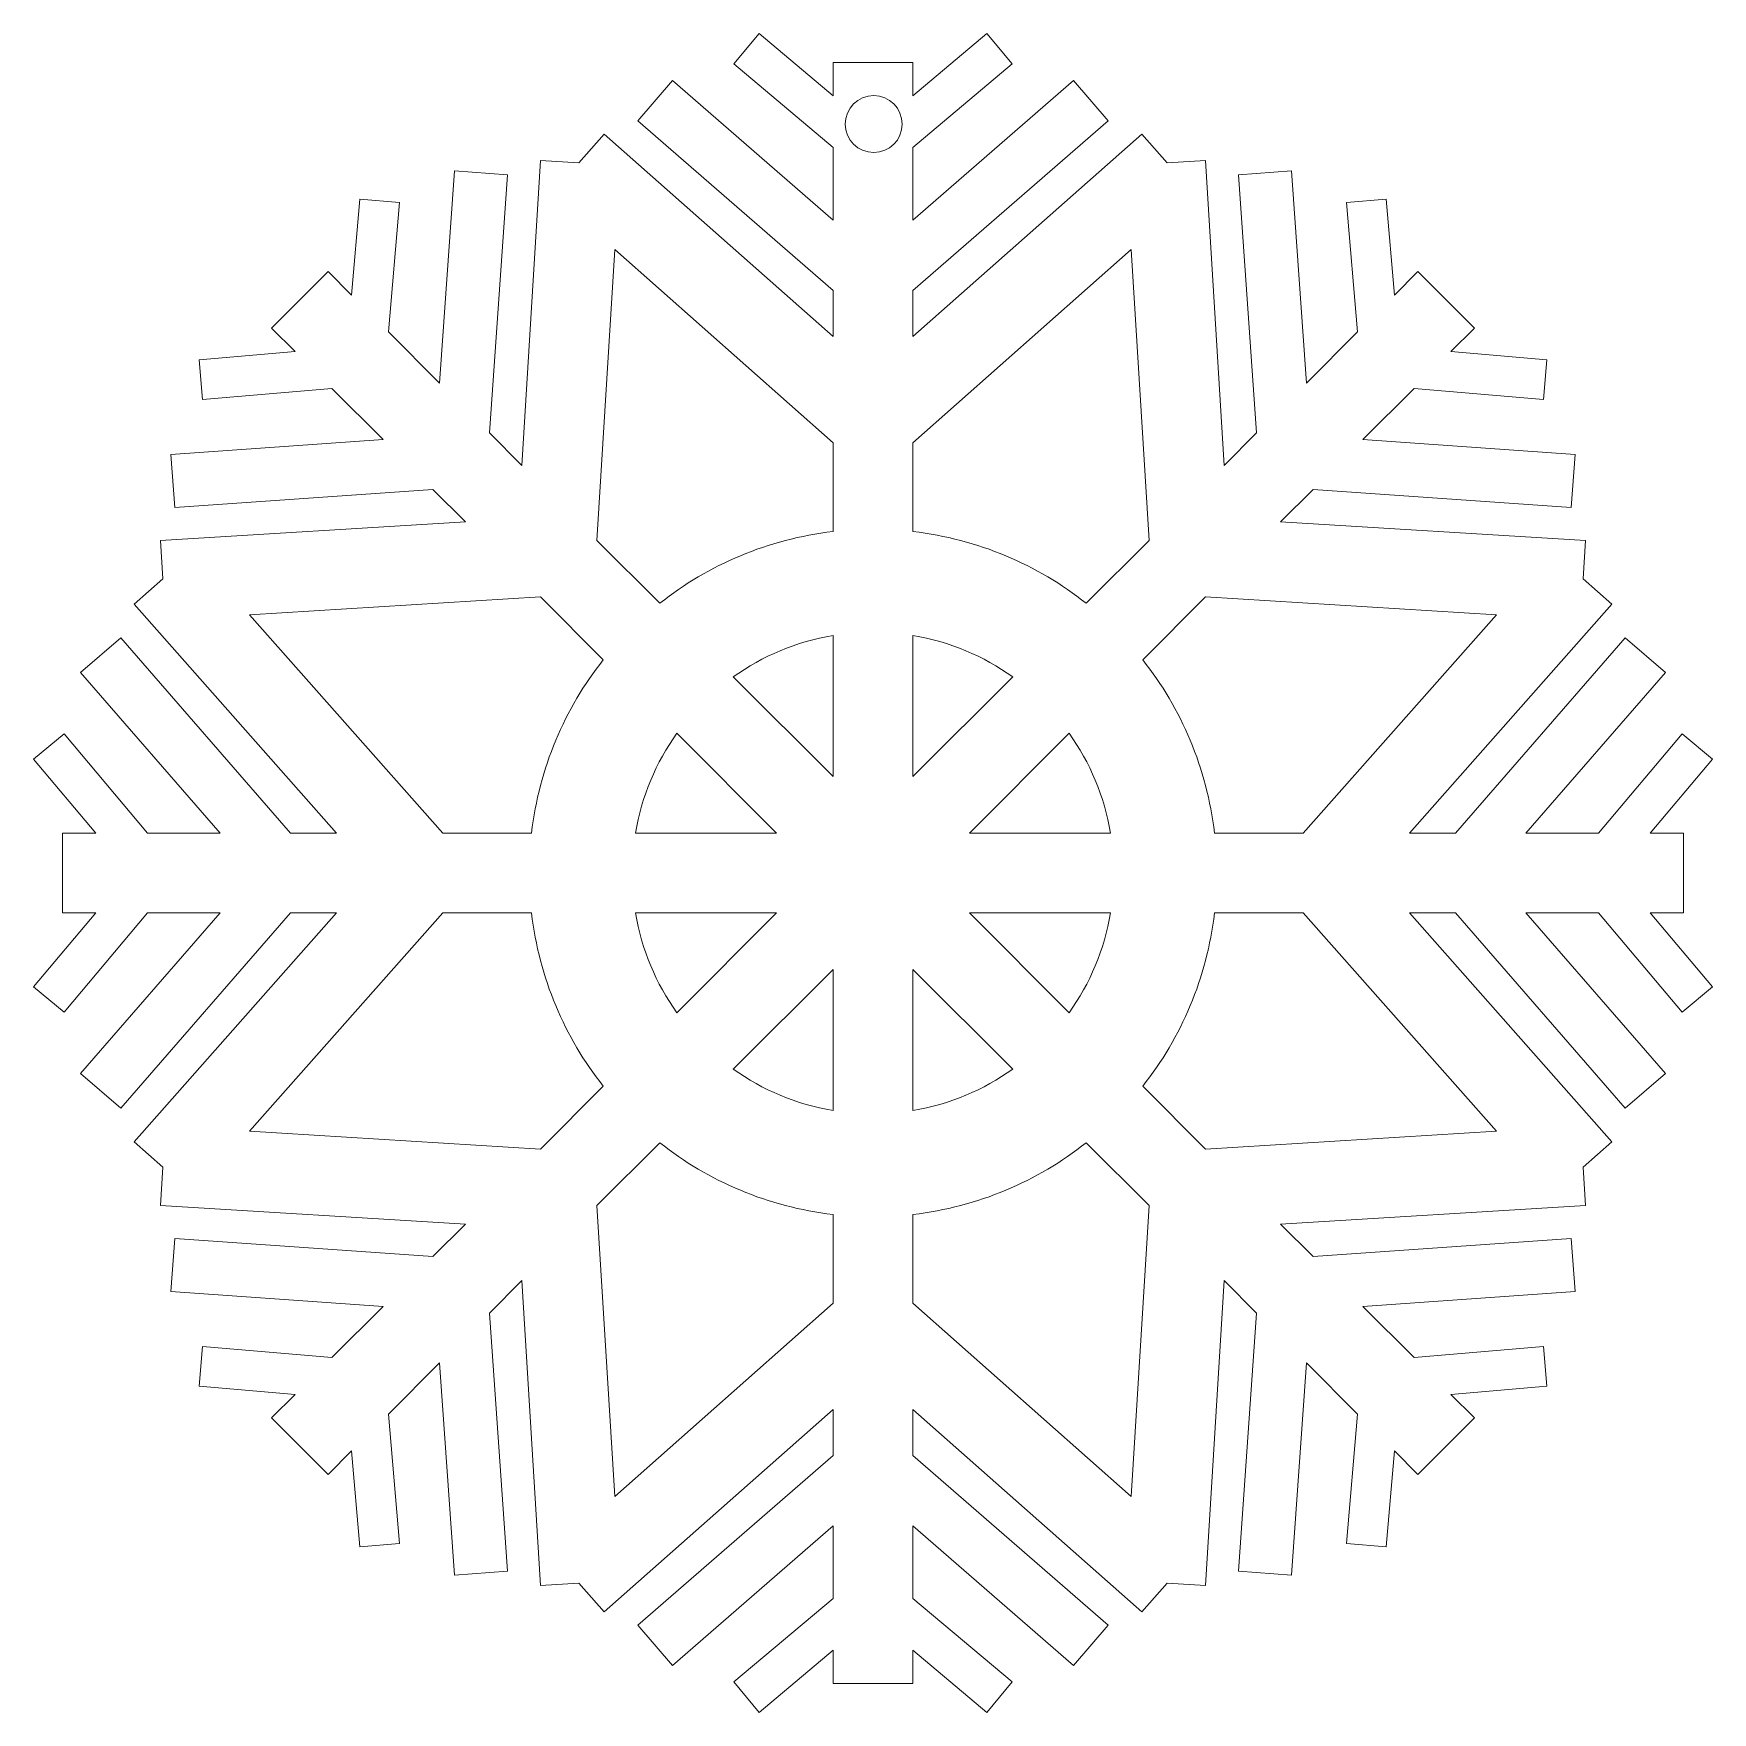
# Model space of a CAD drawing. Header units: millimetres. Extents: x -101 to 99, y -101 to 103.
# Drawn here: x -101.32 to -52.37, y -56.25 to -7.3 of the extents above; entities that cross this region are included whole.
import ezdxf

# ---------------------------------------------------------------- set-up
doc = ezdxf.new("R2010")
doc.units = ezdxf.units.MM
doc.header["$MEASUREMENT"] = 0
doc.layers.add('layer 1', color=7, linetype='Continuous')

msp = doc.modelspace()

# ---------------------------------------------------------------- linework, layer by layer
at = {"layer": 'layer 1', "color": 177, "lineweight": 9}
for points, knots in [([(-78.0112, -8.1391), (-78.0112, -8.1391), (-76.8466, -8.1391), (-76.8466, -8.1391), (-76.8466, -8.1391), (-76.8466, -8.1391), (-75.6821, -8.1391), (-75.6821, -8.1391), (-75.6821, -8.1391), (-75.6821, -8.1391), (-75.6821, -9.1072), (-75.6821, -9.1072), (-75.6821, -9.1072), (-75.6821, -9.1072), (-73.532, -7.2966), (-73.532, -7.2966), (-73.532, -7.2966), (-73.532, -7.2966), (-72.7859, -8.1836), (-72.7859, -8.1836), (-72.7859, -8.1836), (-72.7859, -8.1836), (-75.6821, -10.6225), (-75.6821, -10.6225), (-75.6821, -10.6225), (-75.6821, -10.6225), (-75.6821, -12.7381), (-75.6821, -12.7381), (-75.6821, -12.7381), (-75.6821, -12.7381), (-71.0001, -8.6684), (-71.0001, -8.6684), (-71.0001, -8.6684), (-71.0001, -8.6684), (-69.9872, -9.8391), (-69.9872, -9.8391), (-69.9872, -9.8391), (-69.9872, -9.8391), (-75.6821, -14.7891), (-75.6821, -14.7891), (-75.6821, -14.7891), (-75.6821, -14.7891), (-75.6821, -16.1274), (-75.6821, -16.1274), (-75.6821, -16.1274), (-75.6821, -16.1274), (-69.0088, -10.2255), (-69.0088, -10.2255), (-69.0088, -10.2255), (-69.0088, -10.2255), (-68.2682, -11.0625), (-68.2682, -11.0625), (-68.2682, -11.0625), (-68.2682, -11.0625), (-67.1526, -10.9943), (-67.1526, -10.9943), (-67.1526, -10.9943), (-67.1526, -10.9943), (-66.6072, -19.8864), (-66.6072, -19.8864), (-66.6072, -19.8864), (-66.6072, -19.8864), (-65.6609, -18.9401), (-65.6609, -18.9401), (-65.6609, -18.9401), (-65.6609, -18.9401), (-66.1875, -11.4129), (-66.1875, -11.4129), (-66.1875, -11.4129), (-66.1875, -11.4129), (-64.6435, -11.3014), (-64.6435, -11.3014), (-64.6435, -11.3014), (-64.6435, -11.3014), (-64.2106, -17.4897), (-64.2106, -17.4897), (-64.2106, -17.4897), (-64.2106, -17.4897), (-62.7146, -15.9938), (-62.7146, -15.9938), (-62.7146, -15.9938), (-62.7146, -15.9938), (-63.0379, -12.2213), (-63.0379, -12.2213), (-63.0379, -12.2213), (-63.0379, -12.2213), (-61.8832, -12.1216), (-61.8832, -12.1216), (-61.8832, -12.1216), (-61.8832, -12.1216), (-61.6431, -14.9223), (-61.6431, -14.9223), (-61.6431, -14.9223), (-61.6431, -14.9223), (-60.9586, -14.2378), (-60.9586, -14.2378), (-60.9586, -14.2378), (-60.9586, -14.2378), (-60.1351, -15.0612), (-60.1351, -15.0612), (-60.1351, -15.0612), (-60.1351, -15.0612), (-59.3117, -15.8847), (-59.3117, -15.8847), (-59.3117, -15.8847), (-59.3117, -15.8847), (-59.9962, -16.5692), (-59.9962, -16.5692), (-59.9962, -16.5692), (-59.9962, -16.5692), (-57.1955, -16.8093), (-57.1955, -16.8093), (-57.1955, -16.8093), (-57.1955, -16.8093), (-57.2952, -17.964), (-57.2952, -17.964), (-57.2952, -17.964), (-57.2952, -17.964), (-61.0677, -17.6407), (-61.0677, -17.6407), (-61.0677, -17.6407), (-61.0677, -17.6407), (-62.5636, -19.1367), (-62.5636, -19.1367), (-62.5636, -19.1367), (-62.5636, -19.1367), (-56.3753, -19.5696), (-56.3753, -19.5696), (-56.3753, -19.5696), (-56.3753, -19.5696), (-56.4868, -21.1136), (-56.4868, -21.1136), (-56.4868, -21.1136), (-56.4868, -21.1136), (-64.014, -20.587), (-64.014, -20.587), (-64.014, -20.587), (-64.014, -20.587), (-64.9603, -21.5333), (-64.9603, -21.5333), (-64.9603, -21.5333), (-64.9603, -21.5333), (-56.0682, -22.0786), (-56.0682, -22.0786), (-56.0682, -22.0786), (-56.0682, -22.0786), (-56.1364, -23.1942), (-56.1364, -23.1942), (-56.1364, -23.1942), (-56.1364, -23.1942), (-55.2994, -23.9349), (-55.2994, -23.9349), (-55.2994, -23.9349), (-55.2994, -23.9349), (-61.2013, -30.6082), (-61.2013, -30.6082), (-61.2013, -30.6082), (-61.2013, -30.6082), (-59.863, -30.6082), (-59.863, -30.6082), (-59.863, -30.6082), (-59.863, -30.6082), (-54.913, -24.9133), (-54.913, -24.9133), (-54.913, -24.9133), (-54.913, -24.9133), (-53.7423, -25.9262), (-53.7423, -25.9262), (-53.7423, -25.9262), (-53.7423, -25.9262), (-57.812, -30.6082), (-57.812, -30.6082), (-57.812, -30.6082), (-57.812, -30.6082), (-55.6964, -30.6082), (-55.6964, -30.6082), (-55.6964, -30.6082), (-55.6964, -30.6082), (-53.2575, -27.712), (-53.2575, -27.712), (-53.2575, -27.712), (-53.2575, -27.712), (-52.3705, -28.4581), (-52.3705, -28.4581), (-52.3705, -28.4581), (-52.3705, -28.4581), (-54.1811, -30.6082), (-54.1811, -30.6082), (-54.1811, -30.6082), (-54.1811, -30.6082), (-53.213, -30.6082), (-53.213, -30.6082), (-53.213, -30.6082), (-53.213, -30.6082), (-53.213, -31.7727), (-53.213, -31.7727), (-53.213, -31.7727), (-53.213, -31.7727), (-53.213, -32.9372), (-53.213, -32.9372), (-53.213, -32.9372), (-53.213, -32.9372), (-54.1811, -32.9372), (-54.1811, -32.9372), (-54.1811, -32.9372), (-54.1811, -32.9372), (-52.3705, -35.0873), (-52.3705, -35.0873), (-52.3705, -35.0873), (-52.3705, -35.0873), (-53.2575, -35.8334), (-53.2575, -35.8334), (-53.2575, -35.8334), (-53.2575, -35.8334), (-55.6964, -32.9372), (-55.6964, -32.9372), (-55.6964, -32.9372), (-55.6964, -32.9372), (-57.812, -32.9372), (-57.812, -32.9372), (-57.812, -32.9372), (-57.812, -32.9372), (-53.7423, -37.6192), (-53.7423, -37.6192), (-53.7423, -37.6192), (-53.7423, -37.6192), (-54.913, -38.6321), (-54.913, -38.6321), (-54.913, -38.6321), (-54.913, -38.6321), (-59.863, -32.9372), (-59.863, -32.9372), (-59.863, -32.9372), (-59.863, -32.9372), (-61.2013, -32.9372), (-61.2013, -32.9372), (-61.2013, -32.9372), (-61.2013, -32.9372), (-55.2994, -39.6105), (-55.2994, -39.6105), (-55.2994, -39.6105), (-55.2994, -39.6105), (-56.1364, -40.3512), (-56.1364, -40.3512), (-56.1364, -40.3512), (-56.1364, -40.3512), (-56.0682, -41.4668), (-56.0682, -41.4668), (-56.0682, -41.4668), (-56.0682, -41.4668), (-64.9603, -42.0121), (-64.9603, -42.0121), (-64.9603, -42.0121), (-64.9603, -42.0121), (-64.014, -42.9584), (-64.014, -42.9584), (-64.014, -42.9584), (-64.014, -42.9584), (-56.4868, -42.4318), (-56.4868, -42.4318), (-56.4868, -42.4318), (-56.4868, -42.4318), (-56.3753, -43.9758), (-56.3753, -43.9758), (-56.3753, -43.9758), (-56.3753, -43.9758), (-62.5636, -44.4087), (-62.5636, -44.4087), (-62.5636, -44.4087), (-62.5636, -44.4087), (-61.0677, -45.9047), (-61.0677, -45.9047), (-61.0677, -45.9047), (-61.0677, -45.9047), (-57.2952, -45.5814), (-57.2952, -45.5814), (-57.2952, -45.5814), (-57.2952, -45.5814), (-57.1955, -46.7362), (-57.1955, -46.7362), (-57.1955, -46.7362), (-57.1955, -46.7362), (-59.9962, -46.9762), (-59.9962, -46.9762), (-59.9962, -46.9762), (-59.9962, -46.9762), (-59.3117, -47.6607), (-59.3117, -47.6607), (-59.3117, -47.6607), (-59.3117, -47.6607), (-60.1351, -48.4842), (-60.1351, -48.4842), (-60.1351, -48.4842), (-60.1351, -48.4842), (-60.9586, -49.3076), (-60.9586, -49.3076), (-60.9586, -49.3076), (-60.9586, -49.3076), (-61.6431, -48.6231), (-61.6431, -48.6231), (-61.6431, -48.6231), (-61.6431, -48.6231), (-61.8832, -51.4238), (-61.8832, -51.4238), (-61.8832, -51.4238), (-61.8832, -51.4238), (-63.0379, -51.3241), (-63.0379, -51.3241), (-63.0379, -51.3241), (-63.0379, -51.3241), (-62.7146, -47.5516), (-62.7146, -47.5516), (-62.7146, -47.5516), (-62.7146, -47.5516), (-64.2106, -46.0557), (-64.2106, -46.0557), (-64.2106, -46.0557), (-64.2106, -46.0557), (-64.6435, -52.244), (-64.6435, -52.244), (-64.6435, -52.244), (-64.6435, -52.244), (-66.1875, -52.1325), (-66.1875, -52.1325), (-66.1875, -52.1325), (-66.1875, -52.1325), (-65.6609, -44.6053), (-65.6609, -44.6053), (-65.6609, -44.6053), (-65.6609, -44.6053), (-66.6072, -43.659), (-66.6072, -43.659), (-66.6072, -43.659), (-66.6072, -43.659), (-67.1526, -52.5511), (-67.1526, -52.5511), (-67.1526, -52.5511), (-67.1526, -52.5511), (-68.2682, -52.4829), (-68.2682, -52.4829), (-68.2682, -52.4829), (-68.2682, -52.4829), (-69.0088, -53.3199), (-69.0088, -53.3199), (-69.0088, -53.3199), (-69.0088, -53.3199), (-75.6821, -47.418), (-75.6821, -47.418), (-75.6821, -47.418), (-75.6821, -47.418), (-75.6821, -48.7563), (-75.6821, -48.7563), (-75.6821, -48.7563), (-75.6821, -48.7563), (-69.9872, -53.7063), (-69.9872, -53.7063), (-69.9872, -53.7063), (-69.9872, -53.7063), (-71.0001, -54.877), (-71.0001, -54.877), (-71.0001, -54.877), (-71.0001, -54.877), (-75.6821, -50.8073), (-75.6821, -50.8073), (-75.6821, -50.8073), (-75.6821, -50.8073), (-75.6821, -52.9229), (-75.6821, -52.9229), (-75.6821, -52.9229), (-75.6821, -52.9229), (-72.7859, -55.3618), (-72.7859, -55.3618), (-72.7859, -55.3618), (-72.7859, -55.3618), (-73.532, -56.2489), (-73.532, -56.2489), (-73.532, -56.2489), (-73.532, -56.2489), (-75.6821, -54.4383), (-75.6821, -54.4383), (-75.6821, -54.4383), (-75.6821, -54.4383), (-75.6821, -55.4063), (-75.6821, -55.4063), (-75.6821, -55.4063), (-75.6821, -55.4063), (-76.8466, -55.4063), (-76.8466, -55.4063), (-76.8466, -55.4063), (-76.8466, -55.4063), (-78.0112, -55.4063), (-78.0112, -55.4063), (-78.0112, -55.4063), (-78.0112, -55.4063), (-78.0112, -54.4383), (-78.0112, -54.4383), (-78.0112, -54.4383), (-78.0112, -54.4383), (-80.1613, -56.2489), (-80.1613, -56.2489), (-80.1613, -56.2489), (-80.1613, -56.2489), (-80.9073, -55.3618), (-80.9073, -55.3618), (-80.9073, -55.3618), (-80.9073, -55.3618), (-78.0112, -52.9229), (-78.0112, -52.9229), (-78.0112, -52.9229), (-78.0112, -52.9229), (-78.0112, -50.8073), (-78.0112, -50.8073), (-78.0112, -50.8073), (-78.0112, -50.8073), (-82.6931, -54.877), (-82.6931, -54.877), (-82.6931, -54.877), (-82.6931, -54.877), (-83.706, -53.7063), (-83.706, -53.7063), (-83.706, -53.7063), (-83.706, -53.7063), (-78.0112, -48.7563), (-78.0112, -48.7563), (-78.0112, -48.7563), (-78.0112, -48.7563), (-78.0112, -47.418), (-78.0112, -47.418), (-78.0112, -47.418), (-78.0112, -47.418), (-84.6844, -53.3199), (-84.6844, -53.3199), (-84.6844, -53.3199), (-84.6844, -53.3199), (-85.4251, -52.4829), (-85.4251, -52.4829), (-85.4251, -52.4829), (-85.4251, -52.4829), (-86.5407, -52.5511), (-86.5407, -52.5511), (-86.5407, -52.5511), (-86.5407, -52.5511), (-87.086, -43.659), (-87.086, -43.659), (-87.086, -43.659), (-87.086, -43.659), (-88.0323, -44.6053), (-88.0323, -44.6053), (-88.0323, -44.6053), (-88.0323, -44.6053), (-87.5057, -52.1325), (-87.5057, -52.1325), (-87.5057, -52.1325), (-87.5057, -52.1325), (-89.0497, -52.244), (-89.0497, -52.244), (-89.0497, -52.244), (-89.0497, -52.244), (-89.4826, -46.0557), (-89.4826, -46.0557), (-89.4826, -46.0557), (-89.4826, -46.0557), (-90.9786, -47.5516), (-90.9786, -47.5516), (-90.9786, -47.5516), (-90.9786, -47.5516), (-90.6553, -51.3241), (-90.6553, -51.3241), (-90.6553, -51.3241), (-90.6553, -51.3241), (-91.8101, -51.4238), (-91.8101, -51.4238), (-91.8101, -51.4238), (-91.8101, -51.4238), (-92.0501, -48.6231), (-92.0501, -48.6231), (-92.0501, -48.6231), (-92.0501, -48.6231), (-92.7346, -49.3076), (-92.7346, -49.3076), (-92.7346, -49.3076), (-92.7346, -49.3076), (-93.5581, -48.4842), (-93.5581, -48.4842), (-93.5581, -48.4842), (-93.5581, -48.4842), (-94.3816, -47.6607), (-94.3816, -47.6607), (-94.3816, -47.6607), (-94.3816, -47.6607), (-93.697, -46.9762), (-93.697, -46.9762), (-93.697, -46.9762), (-93.697, -46.9762), (-96.4977, -46.7362), (-96.4977, -46.7362), (-96.4977, -46.7362), (-96.4977, -46.7362), (-96.398, -45.5814), (-96.398, -45.5814), (-96.398, -45.5814), (-96.398, -45.5814), (-92.6255, -45.9047), (-92.6255, -45.9047), (-92.6255, -45.9047), (-92.6255, -45.9047), (-91.1296, -44.4087), (-91.1296, -44.4087), (-91.1296, -44.4087), (-91.1296, -44.4087), (-97.3179, -43.9758), (-97.3179, -43.9758), (-97.3179, -43.9758), (-97.3179, -43.9758), (-97.2064, -42.4318), (-97.2064, -42.4318), (-97.2064, -42.4318), (-97.2064, -42.4318), (-89.6793, -42.9584), (-89.6793, -42.9584), (-89.6793, -42.9584), (-89.6793, -42.9584), (-88.7329, -42.0121), (-88.7329, -42.0121), (-88.7329, -42.0121), (-88.7329, -42.0121), (-97.625, -41.4668), (-97.625, -41.4668), (-97.625, -41.4668), (-97.625, -41.4668), (-97.5568, -40.3512), (-97.5568, -40.3512), (-97.5568, -40.3512), (-97.5568, -40.3512), (-98.3939, -39.6105), (-98.3939, -39.6105), (-98.3939, -39.6105), (-98.3939, -39.6105), (-92.4919, -32.9372), (-92.4919, -32.9372), (-92.4919, -32.9372), (-92.4919, -32.9372), (-93.8302, -32.9372), (-93.8302, -32.9372), (-93.8302, -32.9372), (-93.8302, -32.9372), (-98.7802, -38.6321), (-98.7802, -38.6321), (-98.7802, -38.6321), (-98.7802, -38.6321), (-99.9509, -37.6192), (-99.9509, -37.6192), (-99.9509, -37.6192), (-99.9509, -37.6192), (-95.8812, -32.9372), (-95.8812, -32.9372), (-95.8812, -32.9372), (-95.8812, -32.9372), (-97.9968, -32.9372), (-97.9968, -32.9372), (-97.9968, -32.9372), (-97.9968, -32.9372), (-100.4357, -35.8334), (-100.4357, -35.8334), (-100.4357, -35.8334), (-100.4357, -35.8334), (-101.3228, -35.0873), (-101.3228, -35.0873), (-101.3228, -35.0873), (-101.3228, -35.0873), (-99.5122, -32.9372), (-99.5122, -32.9372), (-99.5122, -32.9372), (-99.5122, -32.9372), (-100.4802, -32.9372), (-100.4802, -32.9372), (-100.4802, -32.9372), (-100.4802, -32.9372), (-100.4802, -31.7727), (-100.4802, -31.7727), (-100.4802, -31.7727), (-100.4802, -31.7727), (-100.4802, -30.6082), (-100.4802, -30.6082), (-100.4802, -30.6082), (-100.4802, -30.6082), (-99.5122, -30.6082), (-99.5122, -30.6082), (-99.5122, -30.6082), (-99.5122, -30.6082), (-101.3228, -28.4581), (-101.3228, -28.4581), (-101.3228, -28.4581), (-101.3228, -28.4581), (-100.4357, -27.712), (-100.4357, -27.712), (-100.4357, -27.712), (-100.4357, -27.712), (-97.9968, -30.6082), (-97.9968, -30.6082), (-97.9968, -30.6082), (-97.9968, -30.6082), (-95.8812, -30.6082), (-95.8812, -30.6082), (-95.8812, -30.6082), (-95.8812, -30.6082), (-99.9509, -25.9262), (-99.9509, -25.9262), (-99.9509, -25.9262), (-99.9509, -25.9262), (-98.7802, -24.9133), (-98.7802, -24.9133), (-98.7802, -24.9133), (-98.7802, -24.9133), (-93.8302, -30.6082), (-93.8302, -30.6082), (-93.8302, -30.6082), (-93.8302, -30.6082), (-92.4919, -30.6082), (-92.4919, -30.6082), (-92.4919, -30.6082), (-92.4919, -30.6082), (-98.3939, -23.9349), (-98.3939, -23.9349), (-98.3939, -23.9349), (-98.3939, -23.9349), (-97.5568, -23.1942), (-97.5568, -23.1942), (-97.5568, -23.1942), (-97.5568, -23.1942), (-97.625, -22.0786), (-97.625, -22.0786), (-97.625, -22.0786), (-97.625, -22.0786), (-88.7329, -21.5333), (-88.7329, -21.5333), (-88.7329, -21.5333), (-88.7329, -21.5333), (-89.6793, -20.587), (-89.6793, -20.587), (-89.6793, -20.587), (-89.6793, -20.587), (-97.2064, -21.1136), (-97.2064, -21.1136), (-97.2064, -21.1136), (-97.2064, -21.1136), (-97.3179, -19.5696), (-97.3179, -19.5696), (-97.3179, -19.5696), (-97.3179, -19.5696), (-91.1296, -19.1367), (-91.1296, -19.1367), (-91.1296, -19.1367), (-91.1296, -19.1367), (-92.6255, -17.6407), (-92.6255, -17.6407), (-92.6255, -17.6407), (-92.6255, -17.6407), (-96.398, -17.964), (-96.398, -17.964), (-96.398, -17.964), (-96.398, -17.964), (-96.4977, -16.8093), (-96.4977, -16.8093), (-96.4977, -16.8093), (-96.4977, -16.8093), (-93.697, -16.5692), (-93.697, -16.5692), (-93.697, -16.5692), (-93.697, -16.5692), (-94.3816, -15.8847), (-94.3816, -15.8847), (-94.3816, -15.8847), (-94.3816, -15.8847), (-93.5581, -15.0612), (-93.5581, -15.0612), (-93.5581, -15.0612), (-93.5581, -15.0612), (-92.7346, -14.2378), (-92.7346, -14.2378), (-92.7346, -14.2378), (-92.7346, -14.2378), (-92.0501, -14.9223), (-92.0501, -14.9223), (-92.0501, -14.9223), (-92.0501, -14.9223), (-91.8101, -12.1216), (-91.8101, -12.1216), (-91.8101, -12.1216), (-91.8101, -12.1216), (-90.6553, -12.2213), (-90.6553, -12.2213), (-90.6553, -12.2213), (-90.6553, -12.2213), (-90.9786, -15.9938), (-90.9786, -15.9938), (-90.9786, -15.9938), (-90.9786, -15.9938), (-89.4826, -17.4897), (-89.4826, -17.4897), (-89.4826, -17.4897), (-89.4826, -17.4897), (-89.0497, -11.3014), (-89.0497, -11.3014), (-89.0497, -11.3014), (-89.0497, -11.3014), (-87.5057, -11.4129), (-87.5057, -11.4129), (-87.5057, -11.4129), (-87.5057, -11.4129), (-88.0323, -18.9401), (-88.0323, -18.9401), (-88.0323, -18.9401), (-88.0323, -18.9401), (-87.086, -19.8864), (-87.086, -19.8864), (-87.086, -19.8864), (-87.086, -19.8864), (-86.5407, -10.9943), (-86.5407, -10.9943), (-86.5407, -10.9943), (-86.5407, -10.9943), (-85.4251, -11.0625), (-85.4251, -11.0625), (-85.4251, -11.0625), (-85.4251, -11.0625), (-84.6844, -10.2255), (-84.6844, -10.2255), (-84.6844, -10.2255), (-84.6844, -10.2255), (-78.0112, -16.1274), (-78.0112, -16.1274), (-78.0112, -16.1274), (-78.0112, -16.1274), (-78.0112, -14.7891), (-78.0112, -14.7891), (-78.0112, -14.7891), (-78.0112, -14.7891), (-83.706, -9.8391), (-83.706, -9.8391), (-83.706, -9.8391), (-83.706, -9.8391), (-82.6931, -8.6684), (-82.6931, -8.6684), (-82.6931, -8.6684), (-82.6931, -8.6684), (-78.0112, -12.7381), (-78.0112, -12.7381), (-78.0112, -12.7381), (-78.0112, -12.7381), (-78.0112, -10.6225), (-78.0112, -10.6225), (-78.0112, -10.6225), (-78.0112, -10.6225), (-80.9073, -8.1836), (-80.9073, -8.1836), (-80.9073, -8.1836), (-80.9073, -8.1836), (-80.1613, -7.2966), (-80.1613, -7.2966), (-80.1613, -7.2966), (-80.1613, -7.2966), (-78.0112, -9.1072), (-78.0112, -9.1072), (-78.0112, -9.1072), (-78.0112, -9.1072), (-78.0112, -8.1391), (-78.0112, -8.1391)], [0, 0, 0, 0, 0.0051813, 0.0051813, 0.0051813, 0.0051813, 0.0103627, 0.0103627, 0.0103627, 0.0103627, 0.015544, 0.015544, 0.015544, 0.015544, 0.0207254, 0.0207254, 0.0207254, 0.0207254, 0.0259067, 0.0259067, 0.0259067, 0.0259067, 0.0310881, 0.0310881, 0.0310881, 0.0310881, 0.0362694, 0.0362694, 0.0362694, 0.0362694, 0.0414508, 0.0414508, 0.0414508, 0.0414508, 0.0466321, 0.0466321, 0.0466321, 0.0466321, 0.0518135, 0.0518135, 0.0518135, 0.0518135, 0.0569948, 0.0569948, 0.0569948, 0.0569948, 0.0621762, 0.0621762, 0.0621762, 0.0621762, 0.0673575, 0.0673575, 0.0673575, 0.0673575, 0.0725389, 0.0725389, 0.0725389, 0.0725389, 0.0777202, 0.0777202, 0.0777202, 0.0777202, 0.0829016, 0.0829016, 0.0829016, 0.0829016, 0.0880829, 0.0880829, 0.0880829, 0.0880829, 0.0932642, 0.0932642, 0.0932642, 0.0932642, 0.0984456, 0.0984456, 0.0984456, 0.0984456, 0.1036269, 0.1036269, 0.1036269, 0.1036269, 0.1088083, 0.1088083, 0.1088083, 0.1088083, 0.1139896, 0.1139896, 0.1139896, 0.1139896, 0.119171, 0.119171, 0.119171, 0.119171, 0.1243523, 0.1243523, 0.1243523, 0.1243523, 0.1295337, 0.1295337, 0.1295337, 0.1295337, 0.134715, 0.134715, 0.134715, 0.134715, 0.1398964, 0.1398964, 0.1398964, 0.1398964, 0.1450777, 0.1450777, 0.1450777, 0.1450777, 0.1502591, 0.1502591, 0.1502591, 0.1502591, 0.1554404, 0.1554404, 0.1554404, 0.1554404, 0.1606218, 0.1606218, 0.1606218, 0.1606218, 0.1658031, 0.1658031, 0.1658031, 0.1658031, 0.1709845, 0.1709845, 0.1709845, 0.1709845, 0.1761658, 0.1761658, 0.1761658, 0.1761658, 0.1813472, 0.1813472, 0.1813472, 0.1813472, 0.1865285, 0.1865285, 0.1865285, 0.1865285, 0.1917098, 0.1917098, 0.1917098, 0.1917098, 0.1968912, 0.1968912, 0.1968912, 0.1968912, 0.2020725, 0.2020725, 0.2020725, 0.2020725, 0.2072539, 0.2072539, 0.2072539, 0.2072539, 0.2124352, 0.2124352, 0.2124352, 0.2124352, 0.2176166, 0.2176166, 0.2176166, 0.2176166, 0.2227979, 0.2227979, 0.2227979, 0.2227979, 0.2279793, 0.2279793, 0.2279793, 0.2279793, 0.2331606, 0.2331606, 0.2331606, 0.2331606, 0.238342, 0.238342, 0.238342, 0.238342, 0.2435233, 0.2435233, 0.2435233, 0.2435233, 0.2487047, 0.2487047, 0.2487047, 0.2487047, 0.253886, 0.253886, 0.253886, 0.253886, 0.2590674, 0.2590674, 0.2590674, 0.2590674, 0.2642487, 0.2642487, 0.2642487, 0.2642487, 0.2694301, 0.2694301, 0.2694301, 0.2694301, 0.2746114, 0.2746114, 0.2746114, 0.2746114, 0.2797927, 0.2797927, 0.2797927, 0.2797927, 0.2849741, 0.2849741, 0.2849741, 0.2849741, 0.2901554, 0.2901554, 0.2901554, 0.2901554, 0.2953368, 0.2953368, 0.2953368, 0.2953368, 0.3005181, 0.3005181, 0.3005181, 0.3005181, 0.3056995, 0.3056995, 0.3056995, 0.3056995, 0.3108808, 0.3108808, 0.3108808, 0.3108808, 0.3160622, 0.3160622, 0.3160622, 0.3160622, 0.3212435, 0.3212435, 0.3212435, 0.3212435, 0.3264249, 0.3264249, 0.3264249, 0.3264249, 0.3316062, 0.3316062, 0.3316062, 0.3316062, 0.3367876, 0.3367876, 0.3367876, 0.3367876, 0.3419689, 0.3419689, 0.3419689, 0.3419689, 0.3471503, 0.3471503, 0.3471503, 0.3471503, 0.3523316, 0.3523316, 0.3523316, 0.3523316, 0.357513, 0.357513, 0.357513, 0.357513, 0.3626943, 0.3626943, 0.3626943, 0.3626943, 0.3678756, 0.3678756, 0.3678756, 0.3678756, 0.373057, 0.373057, 0.373057, 0.373057, 0.3782383, 0.3782383, 0.3782383, 0.3782383, 0.3834197, 0.3834197, 0.3834197, 0.3834197, 0.388601, 0.388601, 0.388601, 0.388601, 0.3937824, 0.3937824, 0.3937824, 0.3937824, 0.3989637, 0.3989637, 0.3989637, 0.3989637, 0.4041451, 0.4041451, 0.4041451, 0.4041451, 0.4093264, 0.4093264, 0.4093264, 0.4093264, 0.4145078, 0.4145078, 0.4145078, 0.4145078, 0.4196891, 0.4196891, 0.4196891, 0.4196891, 0.4248705, 0.4248705, 0.4248705, 0.4248705, 0.4300518, 0.4300518, 0.4300518, 0.4300518, 0.4352332, 0.4352332, 0.4352332, 0.4352332, 0.4404145, 0.4404145, 0.4404145, 0.4404145, 0.4455959, 0.4455959, 0.4455959, 0.4455959, 0.4507772, 0.4507772, 0.4507772, 0.4507772, 0.4559585, 0.4559585, 0.4559585, 0.4559585, 0.4611399, 0.4611399, 0.4611399, 0.4611399, 0.4663212, 0.4663212, 0.4663212, 0.4663212, 0.4715026, 0.4715026, 0.4715026, 0.4715026, 0.4766839, 0.4766839, 0.4766839, 0.4766839, 0.4818653, 0.4818653, 0.4818653, 0.4818653, 0.4870466, 0.4870466, 0.4870466, 0.4870466, 0.492228, 0.492228, 0.492228, 0.492228, 0.4974093, 0.4974093, 0.4974093, 0.4974093, 0.5025907, 0.5025907, 0.5025907, 0.5025907, 0.507772, 0.507772, 0.507772, 0.507772, 0.5129534, 0.5129534, 0.5129534, 0.5129534, 0.5181347, 0.5181347, 0.5181347, 0.5181347, 0.5233161, 0.5233161, 0.5233161, 0.5233161, 0.5284974, 0.5284974, 0.5284974, 0.5284974, 0.5336788, 0.5336788, 0.5336788, 0.5336788, 0.5388601, 0.5388601, 0.5388601, 0.5388601, 0.5440415, 0.5440415, 0.5440415, 0.5440415, 0.5492228, 0.5492228, 0.5492228, 0.5492228, 0.5544041, 0.5544041, 0.5544041, 0.5544041, 0.5595855, 0.5595855, 0.5595855, 0.5595855, 0.5647668, 0.5647668, 0.5647668, 0.5647668, 0.5699482, 0.5699482, 0.5699482, 0.5699482, 0.5751295, 0.5751295, 0.5751295, 0.5751295, 0.5803109, 0.5803109, 0.5803109, 0.5803109, 0.5854922, 0.5854922, 0.5854922, 0.5854922, 0.5906736, 0.5906736, 0.5906736, 0.5906736, 0.5958549, 0.5958549, 0.5958549, 0.5958549, 0.6010363, 0.6010363, 0.6010363, 0.6010363, 0.6062176, 0.6062176, 0.6062176, 0.6062176, 0.611399, 0.611399, 0.611399, 0.611399, 0.6165803, 0.6165803, 0.6165803, 0.6165803, 0.6217617, 0.6217617, 0.6217617, 0.6217617, 0.626943, 0.626943, 0.626943, 0.626943, 0.6321244, 0.6321244, 0.6321244, 0.6321244, 0.6373057, 0.6373057, 0.6373057, 0.6373057, 0.642487, 0.642487, 0.642487, 0.642487, 0.6476684, 0.6476684, 0.6476684, 0.6476684, 0.6528497, 0.6528497, 0.6528497, 0.6528497, 0.6580311, 0.6580311, 0.6580311, 0.6580311, 0.6632124, 0.6632124, 0.6632124, 0.6632124, 0.6683938, 0.6683938, 0.6683938, 0.6683938, 0.6735751, 0.6735751, 0.6735751, 0.6735751, 0.6787565, 0.6787565, 0.6787565, 0.6787565, 0.6839378, 0.6839378, 0.6839378, 0.6839378, 0.6891192, 0.6891192, 0.6891192, 0.6891192, 0.6943005, 0.6943005, 0.6943005, 0.6943005, 0.6994819, 0.6994819, 0.6994819, 0.6994819, 0.7046632, 0.7046632, 0.7046632, 0.7046632, 0.7098446, 0.7098446, 0.7098446, 0.7098446, 0.7150259, 0.7150259, 0.7150259, 0.7150259, 0.7202073, 0.7202073, 0.7202073, 0.7202073, 0.7253886, 0.7253886, 0.7253886, 0.7253886, 0.7305699, 0.7305699, 0.7305699, 0.7305699, 0.7357513, 0.7357513, 0.7357513, 0.7357513, 0.7409326, 0.7409326, 0.7409326, 0.7409326, 0.746114, 0.746114, 0.746114, 0.746114, 0.7512953, 0.7512953, 0.7512953, 0.7512953, 0.7564767, 0.7564767, 0.7564767, 0.7564767, 0.761658, 0.761658, 0.761658, 0.761658, 0.7668394, 0.7668394, 0.7668394, 0.7668394, 0.7720207, 0.7720207, 0.7720207, 0.7720207, 0.7772021, 0.7772021, 0.7772021, 0.7772021, 0.7823834, 0.7823834, 0.7823834, 0.7823834, 0.7875648, 0.7875648, 0.7875648, 0.7875648, 0.7927461, 0.7927461, 0.7927461, 0.7927461, 0.7979275, 0.7979275, 0.7979275, 0.7979275, 0.8031088, 0.8031088, 0.8031088, 0.8031088, 0.8082902, 0.8082902, 0.8082902, 0.8082902, 0.8134715, 0.8134715, 0.8134715, 0.8134715, 0.8186528, 0.8186528, 0.8186528, 0.8186528, 0.8238342, 0.8238342, 0.8238342, 0.8238342, 0.8290155, 0.8290155, 0.8290155, 0.8290155, 0.8341969, 0.8341969, 0.8341969, 0.8341969, 0.8393782, 0.8393782, 0.8393782, 0.8393782, 0.8445596, 0.8445596, 0.8445596, 0.8445596, 0.8497409, 0.8497409, 0.8497409, 0.8497409, 0.8549223, 0.8549223, 0.8549223, 0.8549223, 0.8601036, 0.8601036, 0.8601036, 0.8601036, 0.865285, 0.865285, 0.865285, 0.865285, 0.8704663, 0.8704663, 0.8704663, 0.8704663, 0.8756477, 0.8756477, 0.8756477, 0.8756477, 0.880829, 0.880829, 0.880829, 0.880829, 0.8860104, 0.8860104, 0.8860104, 0.8860104, 0.8911917, 0.8911917, 0.8911917, 0.8911917, 0.8963731, 0.8963731, 0.8963731, 0.8963731, 0.9015544, 0.9015544, 0.9015544, 0.9015544, 0.9067358, 0.9067358, 0.9067358, 0.9067358, 0.9119171, 0.9119171, 0.9119171, 0.9119171, 0.9170984, 0.9170984, 0.9170984, 0.9170984, 0.9222798, 0.9222798, 0.9222798, 0.9222798, 0.9274611, 0.9274611, 0.9274611, 0.9274611, 0.9326425, 0.9326425, 0.9326425, 0.9326425, 0.9378238, 0.9378238, 0.9378238, 0.9378238, 0.9430052, 0.9430052, 0.9430052, 0.9430052, 0.9481865, 0.9481865, 0.9481865, 0.9481865, 0.9533679, 0.9533679, 0.9533679, 0.9533679, 0.9585492, 0.9585492, 0.9585492, 0.9585492, 0.9637306, 0.9637306, 0.9637306, 0.9637306, 0.9689119, 0.9689119, 0.9689119, 0.9689119, 0.9740933, 0.9740933, 0.9740933, 0.9740933, 0.9792746, 0.9792746, 0.9792746, 0.9792746, 0.984456, 0.984456, 0.984456, 0.984456, 0.9896373, 0.9896373, 0.9896373, 0.9896373, 1, 1, 1, 1]), ([(-76.8249, -9.1056), (-76.3664, -9.1056), (-75.9947, -9.4773), (-75.9947, -9.9358), (-75.9947, -9.9358), (-75.9947, -10.3943), (-76.3664, -10.766), (-76.8249, -10.766), (-76.8249, -10.766), (-77.2834, -10.766), (-77.6551, -10.3943), (-77.6551, -9.9358), (-77.6551, -9.9358), (-77.6551, -9.4773), (-77.2834, -9.1056), (-76.8249, -9.1056)], [0, 0, 0, 0, 0.2, 0.2, 0.2, 0.2, 0.4, 0.4, 0.4, 0.4, 0.6, 0.6, 0.6, 0.6, 1, 1, 1, 1]), ([(-83.0634, -23.9089), (-81.6414, -22.7832), (-79.9068, -22.0356), (-78.0112, -21.8161), (-78.0112, -21.8161), (-78.0112, -21.8161), (-78.0112, -19.2251), (-78.0112, -19.2251), (-78.0112, -19.2251), (-78.0112, -19.2251), (-84.3756, -13.5963), (-84.3756, -13.5963), (-84.3756, -13.5963), (-84.3756, -13.5963), (-84.8957, -22.0767), (-84.8957, -22.0767), (-84.8957, -22.0767), (-84.8957, -22.0767), (-83.0634, -23.9089), (-83.0634, -23.9089)], [0, 0, 0, 0, 0.1666667, 0.1666667, 0.1666667, 0.1666667, 0.3333333, 0.3333333, 0.3333333, 0.3333333, 0.5, 0.5, 0.5, 0.5, 0.6666667, 0.6666667, 0.6666667, 0.6666667, 1, 1, 1, 1]), ([(-75.6821, -21.8161), (-73.7864, -22.0356), (-72.0518, -22.7832), (-70.6298, -23.9089), (-70.6298, -23.9089), (-70.6298, -23.9089), (-68.7975, -22.0767), (-68.7975, -22.0767), (-68.7975, -22.0767), (-68.7975, -22.0767), (-69.3176, -13.5963), (-69.3176, -13.5963), (-69.3176, -13.5963), (-69.3176, -13.5963), (-75.6821, -19.2251), (-75.6821, -19.2251), (-75.6821, -19.2251), (-75.6821, -19.2251), (-75.6821, -21.8161), (-75.6821, -21.8161)], [0, 0, 0, 0, 0.1666667, 0.1666667, 0.1666667, 0.1666667, 0.3333333, 0.3333333, 0.3333333, 0.3333333, 0.5, 0.5, 0.5, 0.5, 0.6666667, 0.6666667, 0.6666667, 0.6666667, 1, 1, 1, 1]), ([(-86.8032, -30.6082), (-86.5838, -28.7125), (-85.8362, -26.9779), (-84.7104, -25.5559), (-84.7104, -25.5559), (-84.7104, -25.5559), (-86.5426, -23.7236), (-86.5426, -23.7236), (-86.5426, -23.7236), (-86.5426, -23.7236), (-95.0231, -24.2437), (-95.0231, -24.2437), (-95.0231, -24.2437), (-95.0231, -24.2437), (-89.3942, -30.6082), (-89.3942, -30.6082), (-89.3942, -30.6082), (-89.3942, -30.6082), (-86.8032, -30.6082), (-86.8032, -30.6082)], [0, 0, 0, 0, 0.1666667, 0.1666667, 0.1666667, 0.1666667, 0.3333333, 0.3333333, 0.3333333, 0.3333333, 0.5, 0.5, 0.5, 0.5, 0.6666667, 0.6666667, 0.6666667, 0.6666667, 1, 1, 1, 1]), ([(-68.9829, -25.5559), (-67.8571, -26.9779), (-67.1094, -28.7125), (-66.89, -30.6082), (-66.89, -30.6082), (-66.89, -30.6082), (-64.299, -30.6082), (-64.299, -30.6082), (-64.299, -30.6082), (-64.299, -30.6082), (-58.6702, -24.2437), (-58.6702, -24.2437), (-58.6702, -24.2437), (-58.6702, -24.2437), (-67.1506, -23.7236), (-67.1506, -23.7236), (-67.1506, -23.7236), (-67.1506, -23.7236), (-68.9829, -25.5559), (-68.9829, -25.5559)], [0, 0, 0, 0, 0.1666667, 0.1666667, 0.1666667, 0.1666667, 0.3333333, 0.3333333, 0.3333333, 0.3333333, 0.5, 0.5, 0.5, 0.5, 0.6666667, 0.6666667, 0.6666667, 0.6666667, 1, 1, 1, 1]), ([(-80.9199, -26.0525), (-80.0713, -25.4471), (-79.0822, -25.0263), (-78.0112, -24.8476), (-78.0112, -24.8476), (-78.0112, -24.8476), (-78.0112, -28.9612), (-78.0112, -28.9612), (-78.0112, -28.9612), (-78.0112, -28.9612), (-80.9199, -26.0525), (-80.9199, -26.0525)], [0, 0, 0, 0, 0.25, 0.25, 0.25, 0.25, 0.5, 0.5, 0.5, 0.5, 1, 1, 1, 1]), ([(-75.6821, -24.8476), (-74.611, -25.0263), (-73.6219, -25.4471), (-72.7733, -26.0525), (-72.7733, -26.0525), (-72.7733, -26.0525), (-75.6821, -28.9612), (-75.6821, -28.9612), (-75.6821, -28.9612), (-75.6821, -28.9612), (-75.6821, -24.8476), (-75.6821, -24.8476)], [0, 0, 0, 0, 0.25, 0.25, 0.25, 0.25, 0.5, 0.5, 0.5, 0.5, 1, 1, 1, 1]), ([(-83.7717, -30.6082), (-83.593, -29.5371), (-83.1722, -28.548), (-82.5668, -27.6994), (-82.5668, -27.6994), (-82.5668, -27.6994), (-79.6581, -30.6082), (-79.6581, -30.6082), (-79.6581, -30.6082), (-79.6581, -30.6082), (-83.7717, -30.6082), (-83.7717, -30.6082)], [0, 0, 0, 0, 0.25, 0.25, 0.25, 0.25, 0.5, 0.5, 0.5, 0.5, 1, 1, 1, 1]), ([(-71.1264, -27.6994), (-70.5211, -28.548), (-70.1002, -29.5371), (-69.9215, -30.6082), (-69.9215, -30.6082), (-69.9215, -30.6082), (-74.0351, -30.6082), (-74.0351, -30.6082), (-74.0351, -30.6082), (-74.0351, -30.6082), (-71.1264, -27.6994), (-71.1264, -27.6994)], [0, 0, 0, 0, 0.25, 0.25, 0.25, 0.25, 0.5, 0.5, 0.5, 0.5, 1, 1, 1, 1]), ([(-84.7104, -37.9895), (-85.8362, -36.5676), (-86.5838, -34.8329), (-86.8032, -32.9372), (-86.8032, -32.9372), (-86.8032, -32.9372), (-89.3942, -32.9372), (-89.3942, -32.9372), (-89.3942, -32.9372), (-89.3942, -32.9372), (-95.0231, -39.3017), (-95.0231, -39.3017), (-95.0231, -39.3017), (-95.0231, -39.3017), (-86.5426, -39.8218), (-86.5426, -39.8218), (-86.5426, -39.8218), (-86.5426, -39.8218), (-84.7104, -37.9895), (-84.7104, -37.9895)], [0, 0, 0, 0, 0.1666667, 0.1666667, 0.1666667, 0.1666667, 0.3333333, 0.3333333, 0.3333333, 0.3333333, 0.5, 0.5, 0.5, 0.5, 0.6666667, 0.6666667, 0.6666667, 0.6666667, 1, 1, 1, 1]), ([(-82.5668, -35.846), (-83.1722, -34.9974), (-83.593, -34.0083), (-83.7717, -32.9372), (-83.7717, -32.9372), (-83.7717, -32.9372), (-79.6581, -32.9372), (-79.6581, -32.9372), (-79.6581, -32.9372), (-79.6581, -32.9372), (-82.5668, -35.846), (-82.5668, -35.846)], [0, 0, 0, 0, 0.25, 0.25, 0.25, 0.25, 0.5, 0.5, 0.5, 0.5, 1, 1, 1, 1]), ([(-69.9215, -32.9372), (-70.1002, -34.0083), (-70.5211, -34.9974), (-71.1264, -35.846), (-71.1264, -35.846), (-71.1264, -35.846), (-74.0351, -32.9372), (-74.0351, -32.9372), (-74.0351, -32.9372), (-74.0351, -32.9372), (-69.9215, -32.9372), (-69.9215, -32.9372)], [0, 0, 0, 0, 0.25, 0.25, 0.25, 0.25, 0.5, 0.5, 0.5, 0.5, 1, 1, 1, 1]), ([(-66.89, -32.9372), (-67.1095, -34.8329), (-67.8571, -36.5675), (-68.9829, -37.9895), (-68.9829, -37.9895), (-68.9829, -37.9895), (-67.1506, -39.8218), (-67.1506, -39.8218), (-67.1506, -39.8218), (-67.1506, -39.8218), (-58.6702, -39.3017), (-58.6702, -39.3017), (-58.6702, -39.3017), (-58.6702, -39.3017), (-64.299, -32.9372), (-64.299, -32.9372), (-64.299, -32.9372), (-64.299, -32.9372), (-66.89, -32.9372), (-66.89, -32.9372)], [0, 0, 0, 0, 0.1666667, 0.1666667, 0.1666667, 0.1666667, 0.3333333, 0.3333333, 0.3333333, 0.3333333, 0.5, 0.5, 0.5, 0.5, 0.6666667, 0.6666667, 0.6666667, 0.6666667, 1, 1, 1, 1]), ([(-78.0112, -38.6978), (-79.0822, -38.5191), (-80.0713, -38.0983), (-80.9199, -37.4929), (-80.9199, -37.4929), (-80.9199, -37.4929), (-78.0112, -34.5842), (-78.0112, -34.5842), (-78.0112, -34.5842), (-78.0112, -34.5842), (-78.0112, -38.6978), (-78.0112, -38.6978)], [0, 0, 0, 0, 0.25, 0.25, 0.25, 0.25, 0.5, 0.5, 0.5, 0.5, 1, 1, 1, 1]), ([(-72.7733, -37.4929), (-73.6219, -38.0983), (-74.611, -38.5191), (-75.6821, -38.6978), (-75.6821, -38.6978), (-75.6821, -38.6978), (-75.6821, -34.5842), (-75.6821, -34.5842), (-75.6821, -34.5842), (-75.6821, -34.5842), (-72.7733, -37.4929), (-72.7733, -37.4929)], [0, 0, 0, 0, 0.25, 0.25, 0.25, 0.25, 0.5, 0.5, 0.5, 0.5, 1, 1, 1, 1]), ([(-78.0112, -41.7293), (-79.9068, -41.5098), (-81.6414, -40.7622), (-83.0634, -39.6365), (-83.0634, -39.6365), (-83.0634, -39.6365), (-84.8957, -41.4687), (-84.8957, -41.4687), (-84.8957, -41.4687), (-84.8957, -41.4687), (-84.3756, -49.9492), (-84.3756, -49.9492), (-84.3756, -49.9492), (-84.3756, -49.9492), (-78.0112, -44.3203), (-78.0112, -44.3203), (-78.0112, -44.3203), (-78.0112, -44.3203), (-78.0112, -41.7293), (-78.0112, -41.7293)], [0, 0, 0, 0, 0.1666667, 0.1666667, 0.1666667, 0.1666667, 0.3333333, 0.3333333, 0.3333333, 0.3333333, 0.5, 0.5, 0.5, 0.5, 0.6666667, 0.6666667, 0.6666667, 0.6666667, 1, 1, 1, 1]), ([(-70.6298, -39.6365), (-72.0518, -40.7622), (-73.7864, -41.5099), (-75.6821, -41.7293), (-75.6821, -41.7293), (-75.6821, -41.7293), (-75.6821, -44.3203), (-75.6821, -44.3203), (-75.6821, -44.3203), (-75.6821, -44.3203), (-69.3176, -49.9492), (-69.3176, -49.9492), (-69.3176, -49.9492), (-69.3176, -49.9492), (-68.7975, -41.4687), (-68.7975, -41.4687), (-68.7975, -41.4687), (-68.7975, -41.4687), (-70.6298, -39.6365), (-70.6298, -39.6365)], [0, 0, 0, 0, 0.1666667, 0.1666667, 0.1666667, 0.1666667, 0.3333333, 0.3333333, 0.3333333, 0.3333333, 0.5, 0.5, 0.5, 0.5, 0.6666667, 0.6666667, 0.6666667, 0.6666667, 1, 1, 1, 1])]:
    msp.add_open_spline(points, degree=3, knots=knots, dxfattribs=at)

doc.saveas('drawing.dxf')
